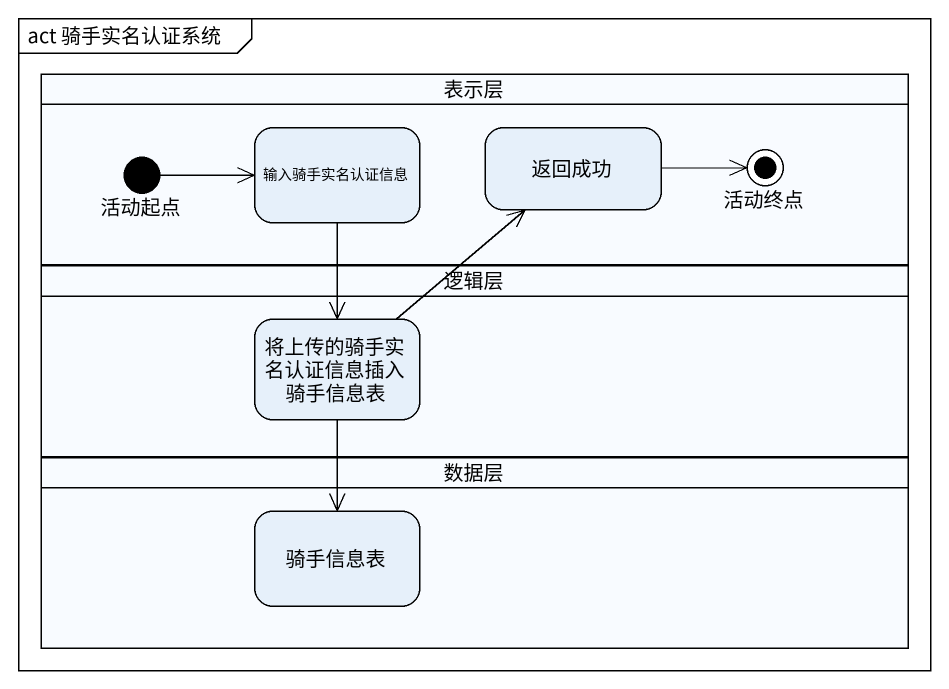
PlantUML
@startuml
mainframe act 骑手实名认证系统
hide empty description
state 表示层 <<partition>> {
  state 活动起点 <<start>>
  state 输入骑手实名认证信息
  state 返回成功
  state 活动终点 <<end>>
}
state 逻辑层 <<partition>> {
  state 将上传的骑手实名认证信息插入骑手信息表
}
state 数据层 <<partition>> {
  state 骑手信息表
}
活动起点 -right-> 输入骑手实名认证信息
输入骑手实名认证信息 --> 将上传的骑手实名认证信息插入骑手信息表
返回成功 -right-> 活动终点
将上传的骑手实名认证信息插入骑手信息表 -up-> 返回成功
将上传的骑手实名认证信息插入骑手信息表 --> 骑手信息表
@enduml
